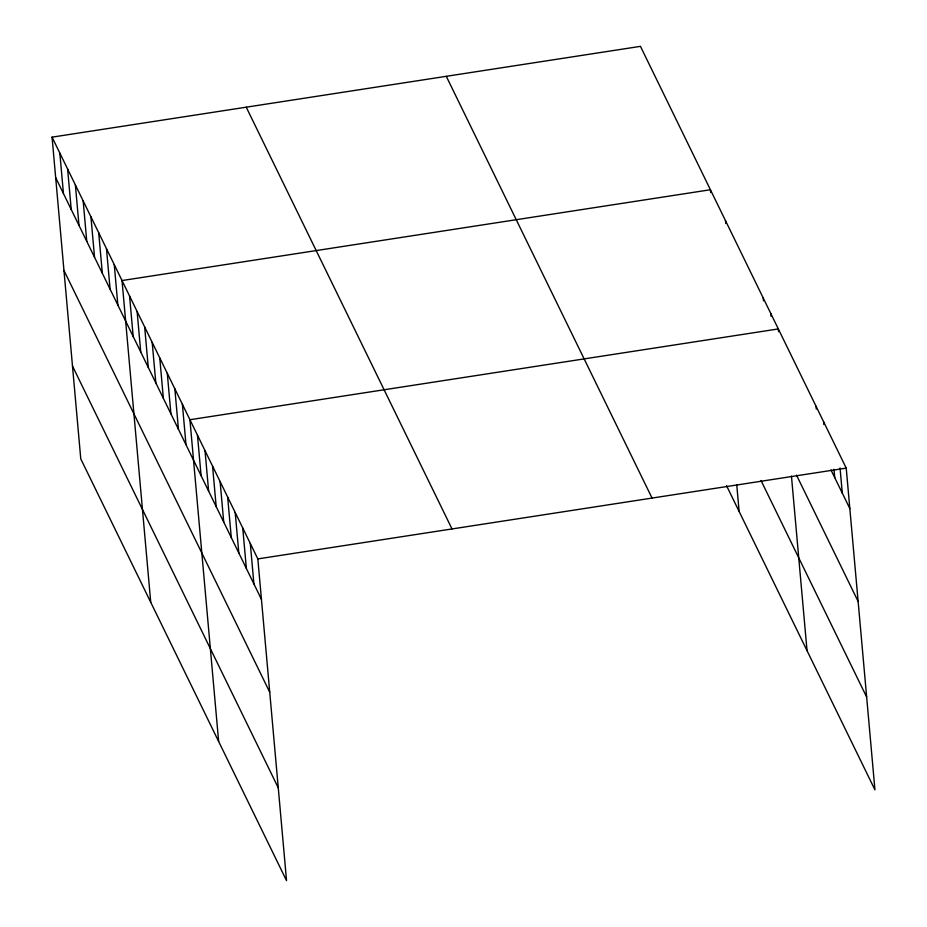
<?xml version="1.0" encoding="UTF-8"?>
<svg xmlns="http://www.w3.org/2000/svg" width="927" height="927" viewBox="0 0 927 927"><rect width="100%" height="100%" fill="white"/><g stroke="black" fill="none" stroke-linecap="round" stroke-linejoin="round"><path stroke-width="1.39" d="M52.063 137.15L257.833 558.911L286.547 880.65L80.776 458.888L52.063 137.15L640.453 46.35L846.224 468.112L874.937 789.85L726.571 485.748M257.833 558.911L846.224 468.112M830.974 469.919L849.839 508.575M796.502 475.111L858.112 601.403M761.021 480.522L866.652 697.034M446.281 76.315L652.052 498.077M246.234 107.184L452.005 528.946M55.678 177.625L261.449 599.387M63.963 270.441L269.734 692.202M72.491 366.072L278.274 787.834M840.047 467.996L842.284 493.118M833.999 469.282L834.74 477.648M823.582 421.715L823.836 424.508M816.038 406.258L816.293 409.039M778.564 331.715L778.321 328.934L189.931 419.734L218.645 741.473M791.449 476.072L807.035 650.673M770.766 313.465L771.021 316.258M763.222 297.996L763.477 300.788M725.505 220.672L725.748 223.465M710.661 192.538L710.406 189.745L122.028 280.545L150.742 602.283M736.745 484.763L739.12 511.484M250.29 543.442L253.905 583.917M242.747 527.984L246.362 568.448M235.203 512.515L238.818 552.99M227.66 497.057L231.275 537.521M220.116 481.588L223.72 522.063M212.573 466.13L216.176 506.594M205.018 450.661L208.633 491.136M197.474 435.192L201.089 475.667M182.387 404.265L186.003 444.74M174.844 388.807L178.459 429.271M167.3 373.338L170.904 413.813M159.757 357.868L163.361 398.343M152.202 342.411L155.817 382.874M144.658 326.941L148.274 367.416M137.115 311.484L140.73 351.947M129.571 296.014L133.187 336.489M114.253 264.612L117.868 305.087M106.478 248.679L110.093 289.154M98.702 232.747L102.318 273.222M90.927 216.814L94.542 257.289M83.163 200.881L86.767 241.356M75.388 184.948L78.992 225.423M67.613 169.015L71.228 209.49M59.838 153.082L63.453 193.558"/></g></svg>
